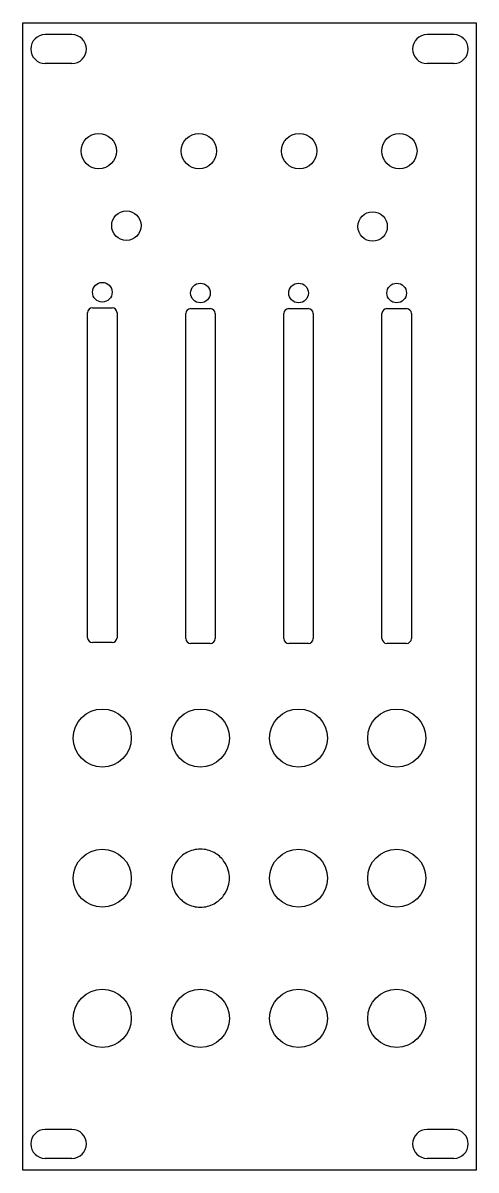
# Model space of a CAD drawing. Header units: millimetres. Extents: x 70 to 121, y 79 to 207.
import ezdxf

# ---------------------------------------------------------------- set-up
doc = ezdxf.new("R2010")
doc.units = ezdxf.units.MM
doc.layers.add('View', color=7, linetype='CONTINUOUS')

msp = doc.modelspace()

# ---------------------------------------------------------------- linework, layer by layer
at = {"layer": 'View'}
for p, q in [((70.48, 78.66), (70.48, 207.16)), ((70.48, 207.16), (121.28, 207.16)), ((121.28, 207.16), (121.28, 78.66)), ((75.98, 205.86), (72.98, 205.86)), ((118.78, 205.86), (115.78, 205.86)), ((75.98, 202.61), (72.98, 202.61)), ((118.78, 202.61), (115.78, 202.61)), ((78.28, 175.25), (80.48, 175.25)), ((89.28, 175.16), (91.48, 175.16)), ((100.28, 175.16), (102.48, 175.16)), ((111.28, 175.16), (113.48, 175.16)), ((77.73, 138.3), (77.73, 174.7)), ((81.03, 174.7), (81.03, 138.3)), ((88.73, 138.21), (88.73, 174.61)), ((92.03, 174.61), (92.03, 138.21)), ((99.73, 138.21), (99.73, 174.61)), ((103.03, 174.61), (103.03, 138.21)), ((110.73, 138.21), (110.73, 174.61)), ((114.03, 174.61), (114.03, 138.21)), ((80.48, 137.75), (78.28, 137.75)), ((91.48, 137.66), (89.28, 137.66)), ((102.48, 137.66), (100.28, 137.66)), ((113.48, 137.66), (111.28, 137.66)), ((75.98, 83.21), (72.98, 83.21)), ((118.78, 83.21), (115.78, 83.21)), ((75.98, 79.96), (72.98, 79.96)), ((118.78, 79.96), (115.78, 79.96)), ((121.28, 78.66), (70.48, 78.66))]:
    msp.add_line(p, q, dxfattribs=at)
for centre, radius in [((78.98, 192.81), 1.98), ((90.21, 192.81), 1.98), ((101.45, 192.81), 1.98), ((112.68, 192.81), 1.98), ((82.08, 184.46), 1.65), ((109.68, 184.36), 1.65), ((79.38, 177), 1.1), ((90.38, 176.91), 1.1), ((101.38, 176.91), 1.1), ((112.38, 176.91), 1.1), ((79.38, 127.06), 3.25), ((90.38, 127.06), 3.25), ((101.38, 127.06), 3.25), ((112.38, 127.06), 3.25), ((79.38, 111.36), 3.25), ((101.38, 111.36), 3.25), ((112.38, 111.36), 3.25), ((79.38, 95.66), 3.25), ((90.38, 95.66), 3.25), ((101.38, 95.66), 3.25), ((112.38, 95.66), 3.25)]:
    msp.add_circle(centre, radius, dxfattribs=at)
for centre, radius, start, end in [((72.98, 204.24), 1.62, 90, -90), ((75.98, 204.24), 1.62, -90, 90), ((115.78, 204.24), 1.62, 90, -90), ((118.78, 204.24), 1.62, -90, 90), ((78.28, 174.7), 0.55, 90, 180), ((80.48, 174.7), 0.55, 0, 90), ((89.28, 174.61), 0.55, 90, 180), ((91.48, 174.61), 0.55, 0, 90), ((100.28, 174.61), 0.55, 90, 180), ((102.48, 174.61), 0.55, 0, 90), ((111.28, 174.61), 0.55, 90, 180), ((113.48, 174.61), 0.55, 0, 90), ((78.28, 138.3), 0.55, 180, -90), ((80.48, 138.3), 0.55, -90, 0), ((89.28, 138.21), 0.55, 180, -90), ((91.48, 138.21), 0.55, -90, 0), ((100.28, 138.21), 0.55, 180, -90), ((102.48, 138.21), 0.55, -90, 0), ((111.28, 138.21), 0.55, 180, -90), ((113.48, 138.21), 0.55, -90, 0), ((72.98, 81.59), 1.62, 90, -90), ((75.98, 81.59), 1.62, -90, 90), ((115.78, 81.59), 1.62, 90, -90), ((118.78, 81.59), 1.62, -90, 90)]:
    msp.add_arc(centre, radius, start, end, dxfattribs=at)
msp.add_open_spline([(87.13, 111.36), (87.13, 111.63), (87.16, 111.94), (87.26, 112.27), (87.36, 112.61), (87.52, 112.97), (87.78, 113.31), (88.04, 113.66), (88.4, 113.99), (88.85, 114.23), (89.3, 114.47), (89.84, 114.62), (90.38, 114.61), (90.92, 114.62), (91.46, 114.47), (91.91, 114.23), (92.36, 113.99), (92.72, 113.66), (92.98, 113.31), (93.24, 112.97), (93.4, 112.61), (93.5, 112.27), (93.6, 111.94), (93.63, 111.63), (93.63, 111.36), (93.63, 111.09), (93.6, 110.79), (93.5, 110.45), (93.4, 110.12), (93.24, 109.76), (92.98, 109.41), (92.72, 109.07), (92.36, 108.74), (91.91, 108.5), (91.46, 108.25), (90.92, 108.11), (90.38, 108.11), (89.84, 108.11), (89.3, 108.25), (88.85, 108.5), (88.4, 108.74), (88.04, 109.07), (87.78, 109.41), (87.52, 109.76), (87.36, 110.12), (87.26, 110.45), (87.16, 110.79), (87.13, 111.09), (87.13, 111.36)], degree=3, knots=[0, 0, 0, 0, 0.392699, 0.392699, 0.392699, 0.785398, 0.785398, 0.785398, 1.178097, 1.178097, 1.178097, 1.570796, 1.570796, 1.570796, 1.963495, 1.963495, 1.963495, 2.356194, 2.356194, 2.356194, 2.748894, 2.748894, 2.748894, 3.141593, 3.141593, 3.141593, 3.534292, 3.534292, 3.534292, 3.926991, 3.926991, 3.926991, 4.31969, 4.31969, 4.31969, 4.712389, 4.712389, 4.712389, 5.105088, 5.105088, 5.105088, 5.497787, 5.497787, 5.497787, 5.890486, 5.890486, 5.890486, 6.283185, 6.283185, 6.283185, 6.283185], dxfattribs=at)

doc.saveas('drawing.dxf')
